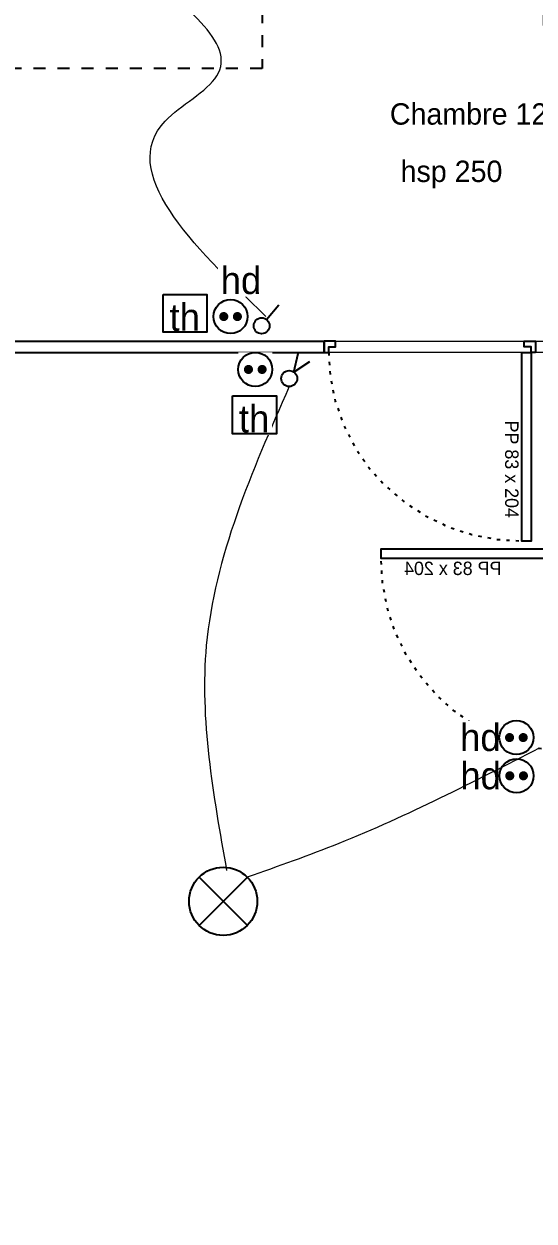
# Model space of a CAD drawing. Header units: centimetres. Extents: x 2648 to 12729, y 1890 to 6224.
# Drawn here: x 8578 to 8802, y 3367 to 3894 of the extents above; entities that cross this region are included whole.
import ezdxf

# ---------------------------------------------------------------- set-up
doc = ezdxf.new("R2010")
doc.units = ezdxf.units.CM
doc.linetypes.add('Style de ligne -18', pattern=[0.164042, 0.054681, -0.109361])
doc.linetypes.add('VW-01', pattern=[0.41656, 0.20828, -0.20828])
for name, color, linetype in [('B Général', 252, 'Continuous'), ('C ANNOTATIONS-prestations', 252, 'Continuous'), ('C ANNOTATIONS-texte', 252, 'Continuous'), ('D SURFACES-shab', 252, 'Continuous')]:
    doc.layers.add(name, color=color, linetype=linetype)
doc.layers.add('prlm-ELEC-CFO', color=10, linetype='Continuous', lineweight=25)
doc.styles.add('Eurostile', font='Eurosti.TTF')
doc.styles.add('prlm-elec-cfa', font='comic.ttf', dxfattribs={"height": 12})
doc.styles.add('prlm-elec-cfo', font='comic.ttf', dxfattribs={"height": 12})

# ---------------------------------------------------------------- blocks, each defined once
blk = doc.blocks.new('xi.PCHD')
at = {"color": 0, "lineweight": 5}
blk.add_wipeout([(-7.5, -7.5), (7.5, -7.5), (7.5, 7.5), (-7.5, 7.5)], dxfattribs=at).dxf.layer = 'prlm-ELEC-CFO'
at = {"layer": 'prlm-ELEC-CFO', "color": 0, "linetype": 'ByBlock', "lineweight": 5, "const_width": 2}
for points in [[(-4, 0, 1), (-2, 0, 1)], [(2, 0, 1), (4, 0, 1)]]:
    blk.add_lwpolyline(points, format="xyb", close=True, dxfattribs=at)
at = {"layer": 'prlm-ELEC-CFO', "color": 0, "linetype": 'ByBlock', "lineweight": -2}
blk.add_circle((0, 0), 7.5, dxfattribs=at)
blk = doc.blocks.new('xi.PTCE')
at = {"layer": 'prlm-ELEC-CFO', "color": 0}
for points in [[(-10.61, 10.61), (10.61, -10.61)], [(10.61, 10.61), (-10.61, -10.61)]]:
    blk.add_lwpolyline(points, dxfattribs=at)
at = {"layer": 'prlm-ELEC-CFO', "color": 0, "linetype": 'ByBlock'}
blk.add_circle((0, 0), 15, dxfattribs=at)
blk = doc.blocks.new('xi.SA')
at = {"layer": 'prlm-ELEC-CFO', "color": 0}
blk.add_lwpolyline([(0.2, -1.28), (5.5, 5.28)], dxfattribs=at)
blk.add_circle((-2, -4), 3.5, dxfattribs=at)
blk = doc.blocks.new('xi.VV')
at = {"layer": 'prlm-ELEC-CFO', "color": 0}
blk.add_lwpolyline([(6.95, 3.42), (0.01, -1.13), (1.91, 6.95)], dxfattribs=at)
blk.add_circle((-2, -4), 3.5, dxfattribs=at)
blk = doc.blocks.new('xi.PC')
at = {"color": 0, "lineweight": 5}
blk.add_wipeout([(-7.5, -7.5), (7.5, -7.5), (7.5, 7.5), (-7.5, 7.5)], dxfattribs=at).dxf.layer = 'prlm-ELEC-CFO'
at = {"layer": 'prlm-ELEC-CFO', "color": 0, "linetype": 'ByBlock', "lineweight": 5, "const_width": 2}
for points in [[(-4, 0, 1), (-2, 0, 1)], [(2, 0, 1), (4, 0, 1)]]:
    blk.add_lwpolyline(points, format="xyb", close=True, dxfattribs=at)
at = {"layer": 'prlm-ELEC-CFO', "color": 0, "linetype": 'ByBlock', "lineweight": -2}
blk.add_circle((0, 0), 7.5, dxfattribs=at)
blk = doc.blocks.new('B 80.PP 80')
at = {"layer": 'B Général', "flags": 128}
blk.add_lwpolyline([(-43, 2.5), (-43, 85.5), (-39, 85.5), (-39, 2.5)], close=True, dxfattribs=at)
at = {"layer": 'B Général', "linetype": 'Style de ligne -18', "ltscale": 25.4, "flags": 128}
blk.add_lwpolyline([(46, 2.5), (45.27, 13.33), (43.1, 23.98), (39.53, 34.26), (34.61, 44), (28.44, 53.03), (21.1, 61.19), (12.74, 68.35), (3.5, 74.38), (-6.47, 79.18), (-17, 82.67), (-27.91, 84.79), (-39, 85.5)], dxfattribs=at)
at = {"layer": 'B Général', "linetype": 'Continuous', "flags": 128}
for points in [[(-45, 2.5), (-43, 2.5), (-43, 0), (-40, 0), (-40, -2.5), (-45, -2.5)], [(48, 2.5), (46, 2.5), (46, 0), (43, 0), (43, -2.5), (48, -2.5), (48, -2.5), (48, -2.5), (48, 1.79), (48, 1.79)]]:
    blk.add_lwpolyline(points, close=True, dxfattribs=at)
at = {"layer": 'C ANNOTATIONS-prestations', "insert": (-37.5, 32.5), "char_height": 5.8825, "attachment_point": 1, "rotation": 90, "line_spacing_factor": 0.894142, "style": 'Eurostile'}
blk.add_mtext('PP 83 x 204', dxfattribs=at)
blk = doc.blocks.new('B 80.Groupe-3-1')
at = {"layer": 'B Général', "linetype": 'VW-01', "ltscale": 25.4}
blk.add_line((70, -114.99), (-70, -80.35), dxfattribs=at)
at = {"layer": 'B Général', "linetype": 'VW-01', "ltscale": 25.4, "flags": 128}
for points in [[(-70, 35), (70, 35), (70, -155), (-70, -155)], [(-70, -114.99), (70, -114.99), (70, -155), (-70, -155)]]:
    blk.add_lwpolyline(points, close=True, dxfattribs=at)

msp = doc.modelspace()

# ---------------------------------------------------------------- linework, layer by layer
at = {"layer": 'B Général', "linetype": 'Continuous'}
for p, q in [((8452.485, 3754.48), (8709.796, 3754.48)), ((8452.485, 3754.48), (8709.796, 3754.48)), ((8709.796, 3749.48), (8709.796, 3754.48)), ((8452.485, 3749.48), (8709.796, 3749.48)), ((8452.485, 3749.48), (8709.796, 3749.48))]:
    msp.add_line(p, q, dxfattribs=at)
at = {"layer": 'D SURFACES-shab', "lineweight": 18, "flags": 128}
for points in [[(8892.796, 3754.48), (8892.796, 3893.396), (8806.296, 3893.389), (8806.296, 4064.48), (8452.485, 4064.48), (8452.485, 3754.48)], [(8817.796, 3749.48), (8452.485, 3749.48), (8452.485, 3276.389), (8976.796, 3276.389), (8976.797, 3336.389), (9036.795, 3336.389), (9036.796, 3519.889), (8975.796, 3519.889), (8975.796, 3549.889), (8817.796, 3549.889)]]:
    msp.add_lwpolyline(points, close=True, dxfattribs=at)
at = {"layer": 'prlm-ELEC-CFO', "lineweight": 13}
for points in [[(8684.17, 3765.354), (8639.911, 3851.298), (8662.662, 3871.195), (8623.893, 3920.731)], [(8694.438, 3734.48), (8657.981, 3620.507), (8666.917, 3521.415)]]:
    msp.add_spline(points, degree=3, dxfattribs=at)

# ---------------------------------------------------------------- block references
at = {"layer": 'B Général', "rotation": 180}
for name, p in [('B 80.Groupe-3-1', (8612.485, 3909.48)), ('B 80.PP 80', (8757.796, 3751.98))]:
    msp.add_blockref(name, p, dxfattribs=at)
at = {"layer": 'B Général', "xscale": -1, "rotation": 90}
msp.add_blockref('B 80.PP 80', (8820.296, 3619.889), dxfattribs=at)
at = {"layer": 'prlm-ELEC-CFO'}
for name, p in [('xi.SA', (8684.304, 3765.203)), ('xi.VV', (8696.438, 3741.98)), ('xi.PTCE', (8665.409, 3507.922))]:
    msp.add_blockref(name, p, dxfattribs=at)

# ---------------------------------------------------------------- texts
at = {"layer": 'C ANNOTATIONS-prestations', "insert": (8743.416, 3833.888), "char_height": 9.412, "width": 106.0944, "attachment_point": 1, "line_spacing_factor": 0.894142, "style": 'Eurostile'}
msp.add_mtext('hsp 250', dxfattribs=at)
at = {"layer": 'C ANNOTATIONS-texte', "insert": (8738.71, 3864.782), "char_height": 9.412, "width": 115.03308, "attachment_point": 1, "line_spacing_factor": 0.894142, "style": 'Eurostile'}
msp.add_mtext('Chambre 12,2m{\\H0.6667x;\\S2^ ;}', dxfattribs=at)

# ---------------------------------------------------------------- next in the draw order: block references
at = {"layer": 'prlm-ELEC-CFO'}
for name, p in [('xi.PCHD', (8668.646, 3765.267)), ('xi.PC', (8679.513, 3741.98))]:
    msp.add_blockref(name, p, dxfattribs=at)

# ---------------------------------------------------------------- next in the draw order: texts
at = {"layer": 'prlm-ELEC-CFO', "lineweight": 20, "char_height": 12, "attachment_point": 5, "line_spacing_factor": 0.8, "bg_fill": 3, "box_fill_scale": 1.1, "bg_fill_color": 256, "bg_fill_transparency": 0}
for s, insert, style in [('th', (8648.492, 3764.918), 'prlm-elec-cfa'), ('th', (8679.015, 3720.211), 'prlm-elec-cfa'), ('hd', (8778.618, 3563.142), 'prlm-elec-cfo')]:
    msp.add_mtext(s, dxfattribs=dict(at, insert=insert, style=style))

# ---------------------------------------------------------------- next in the draw order: linework, layer by layer
at = {"layer": 'prlm-ELEC-CFO'}
for points in [[(8638.957, 3775.008), (8658.267, 3775.008), (8658.267, 3758.331), (8638.957, 3758.331)], [(8669.481, 3730.302), (8688.791, 3730.302), (8688.791, 3713.624), (8669.481, 3713.624)]]:
    msp.add_lwpolyline(points, close=True, dxfattribs=at)

# ---------------------------------------------------------------- next in the draw order: block references
msp.add_blockref('xi.PCHD', (8794.45, 3563.142), dxfattribs=at)

# ---------------------------------------------------------------- next in the draw order: texts
at = {"layer": 'prlm-ELEC-CFO', "lineweight": 20, "insert": (8673.22, 3781.1), "char_height": 12, "attachment_point": 5, "line_spacing_factor": 0.8, "style": 'prlm-elec-cfo', "bg_fill": 3, "box_fill_scale": 1.1, "bg_fill_color": 256, "bg_fill_transparency": 0}
msp.add_mtext('hd', dxfattribs=at)

# ---------------------------------------------------------------- next in the draw order: texts
at = {"layer": 'prlm-ELEC-CFO', "lineweight": 20, "insert": (8778.523, 3579.977), "char_height": 12, "attachment_point": 5, "line_spacing_factor": 0.8, "style": 'prlm-elec-cfo', "bg_fill": 3, "box_fill_scale": 1.1, "bg_fill_color": 256, "bg_fill_transparency": 0}
msp.add_mtext('hd', dxfattribs=at)

# ---------------------------------------------------------------- next in the draw order: block references
at = {"layer": 'prlm-ELEC-CFO'}
msp.add_blockref('xi.PCHD', (8794.356, 3579.977), dxfattribs=at)

# ---------------------------------------------------------------- next in the draw order: linework, layer by layer
at = {"layer": 'prlm-ELEC-CFO', "lineweight": 13}
msp.add_spline([(8804.325, 3575.307), (8716.273, 3533.389), (8676.016, 3518.529)], degree=3, dxfattribs=at)

doc.saveas('drawing.dxf')
